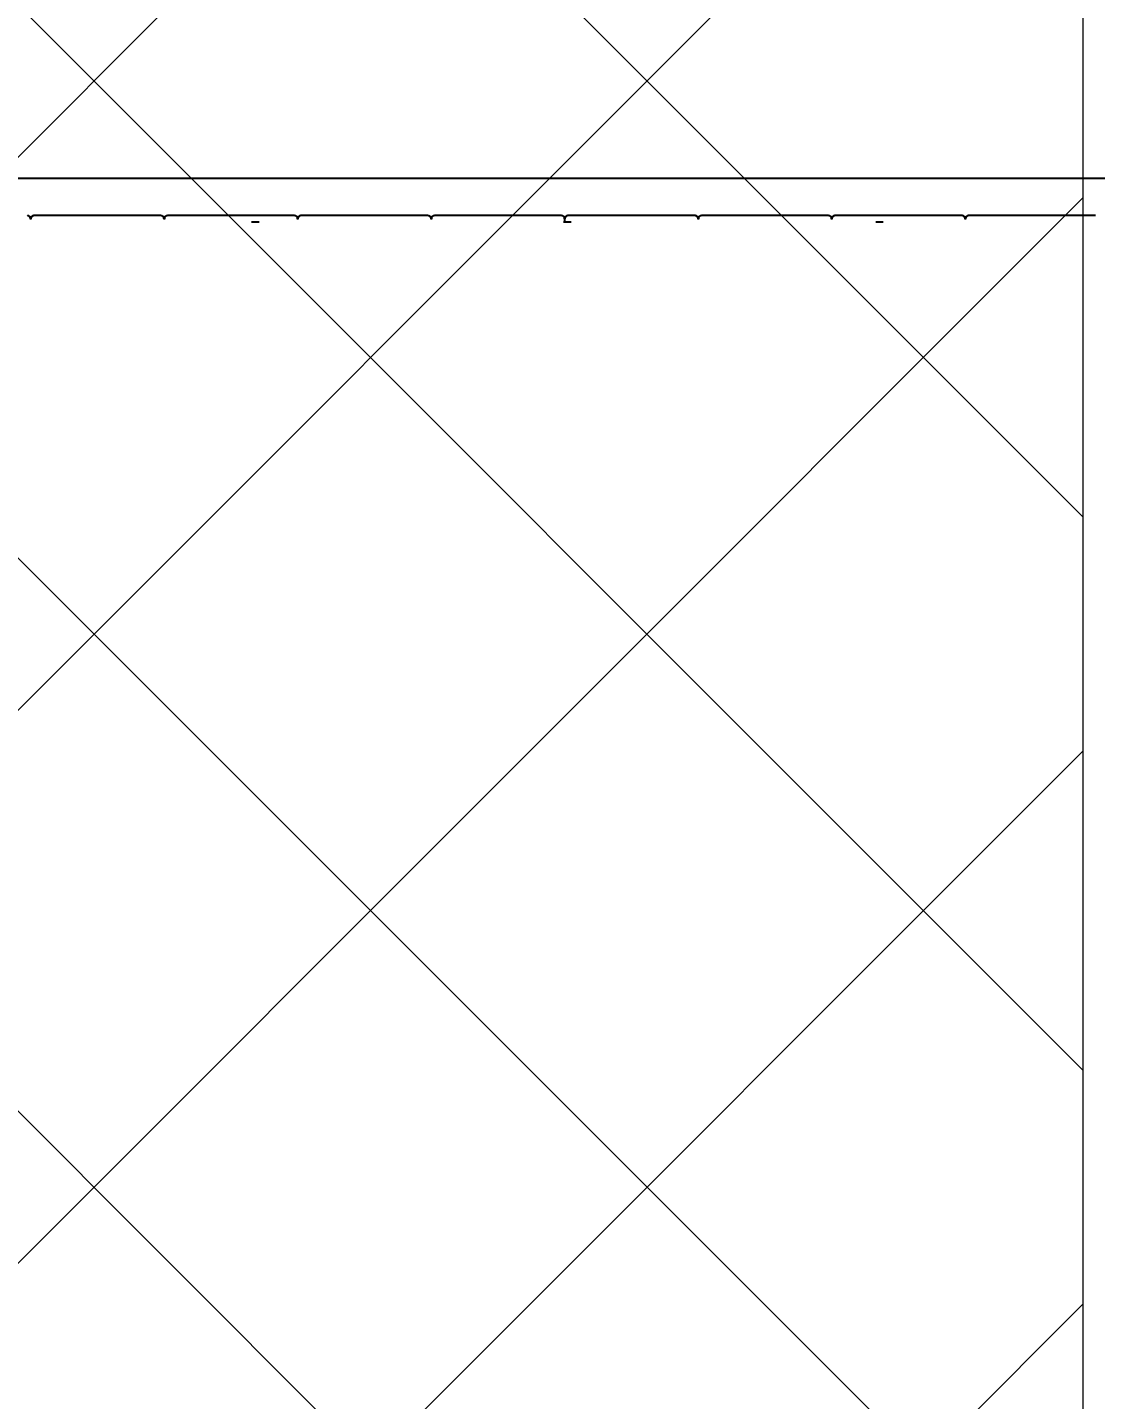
# Model space of a CAD drawing. Header units: centimetres. Extents: x 405564 to 502064, y 46284 to 60634.
# Drawn here: x 454458.26 to 454475.6, y 54268.73 to 54291.01 of the extents above; entities that cross this region are included whole.
import ezdxf
from ezdxf import colors
from ezdxf.entities.mleader import LeaderData, LeaderLine
from ezdxf.math import Vec2, Vec3
from ezdxf.xclip import XClip

# ---------------------------------------------------------------- set-up
doc = ezdxf.new("R2010")
doc.units = ezdxf.units.CM
doc.header["$XCLIPFRAME"] = 0
doc.linetypes.add('SLD-2点鎖線', pattern=[12.7, 6.35, -1.27, 1.27, -1.27, 1.27, -1.27])
doc.linetypes.add('SLD-実線', pattern=[0])
for name, color, linetype in [('---___EB_draft03_cihazlar', 8, 'Continuous'), ('AS_DUV', 8, 'Continuous'), ('AS_PYZ_BINA', 8, 'Continuous')]:
    doc.layers.add(name, color=color, linetype=linetype)
for name, color, linetype, lineweight in [('0-KRCN-AYDINLATMA-130426', 8, 'Continuous', 9), ('0-KRCN-MİMARİ-220526', 8, 'Continuous', 9), ('OL_Ic', 8, 'Continuous', 9)]:
    doc.layers.add(name, color=color, linetype=linetype, lineweight=lineweight)
doc.styles.add('Kalin02', font='arialbd.ttf')
doc.styles.add('Normal_ITL', font='swissi.ttf')

# ---------------------------------------------------------------- blocks, each defined once
blk = doc.blocks.new('50W 60x60 cm  SIVA ALTI LED ARMATÜR')
at = {"layer": '0-KRCN-AYDINLATMA-130426'}
h = blk.add_hatch(dxfattribs=at)
h.set_pattern_fill('ANSI37', color=256, scale=0.2)
h.paths.add_polyline_path([(-2.6, 2.5943), (2.6, 2.5943), (2.6, -2.6057), (-2.6, -2.6057)])
blk.add_lwpolyline([(-2.6, 2.5943), (2.6, 2.5943), (2.6, -2.6057), (-2.6, -2.6057)], close=True, dxfattribs=at)
blk = doc.blocks.new('G$C27E741DA')
at = {"layer": '0-KRCN-AYDINLATMA-130426', "xscale": 10, "yscale": 10, "zscale": 10}
blk.add_blockref('50W 60x60 cm  SIVA ALTI LED ARMATÜR', (16385.329, 7158.483), dxfattribs=at)
blk = doc.blocks.new('SMD Dizgi Makinesi')
at = {"layer": '---___EB_draft03_cihazlar', "linetype": 'SLD-2点鎖線'}
for p, q in [((275426.686, -39759.133), (275426.686, -39760.165)), ((275426.686, -39760.165), (275426.686, -39761.196)), ((275426.749, -39761.247), (275426.738, -39761.247)), ((275426.686, -39761.302), (275426.686, -39762.333)), ((275426.686, -39762.333), (275426.686, -39763.365)), ((275426.789, -39762.704), (275426.789, -39762.584)), ((275426.686, -39763.47), (275426.686, -39764.501)), ((275426.749, -39763.415), (275426.738, -39763.415)), ((275426.686, -39764.501), (275426.686, -39765.533)), ((275426.686, -39765.638), (275426.686, -39766.669)), ((275426.749, -39765.583), (275426.738, -39765.583)), ((275426.686, -39766.669), (275426.686, -39767.701)), ((275426.789, -39767.771), (275426.789, -39767.651)), ((275426.686, -39767.806), (275426.686, -39768.838)), ((275426.789, -39767.751), (275426.738, -39767.751)), ((275426.738, -39767.756), (275426.789, -39767.756)), ((275426.686, -39768.838), (275426.686, -39769.869)), ((275426.749, -39769.919), (275426.738, -39769.919)), ((275426.686, -39769.974), (275426.686, -39771.006)), ((275426.686, -39771.006), (275426.686, -39772.037)), ((275426.686, -39772.142), (275426.686, -39773.174)), ((275426.749, -39772.087), (275426.738, -39772.087)), ((275426.789, -39772.838), (275426.789, -39772.718)), ((275426.686, -39773.174), (275426.686, -39774.205)), ((275426.686, -39774.311), (275426.686, -39775.342)), ((275426.749, -39774.255), (275426.738, -39774.255)), ((275426.686, -39775.342), (275426.686, -39776.374)), ((275426.749, -39776.424), (275426.738, -39776.424))]:
    blk.add_line(p, q, dxfattribs=at)
at = {"layer": '---___EB_draft03_cihazlar', "linetype": 'SLD-実線'}
for p, q in [((275426.686, -39759.133), (275426.686, -39760.165)), ((275426.686, -39760.165), (275426.686, -39761.196)), ((275426.749, -39761.247), (275426.738, -39761.247)), ((275426.686, -39761.302), (275426.686, -39762.333)), ((275426.686, -39762.333), (275426.686, -39763.365)), ((275426.789, -39762.704), (275426.789, -39762.584)), ((275426.686, -39763.47), (275426.686, -39764.501)), ((275426.749, -39763.415), (275426.738, -39763.415)), ((275426.686, -39764.501), (275426.686, -39765.533)), ((275426.686, -39765.638), (275426.686, -39766.669)), ((275426.749, -39765.583), (275426.738, -39765.583)), ((275426.686, -39766.669), (275426.686, -39767.701)), ((275426.789, -39767.771), (275426.789, -39767.651)), ((275426.686, -39767.806), (275426.686, -39768.838)), ((275426.789, -39767.751), (275426.738, -39767.751)), ((275426.738, -39767.756), (275426.789, -39767.756)), ((275426.686, -39768.838), (275426.686, -39769.869)), ((275426.749, -39769.919), (275426.738, -39769.919)), ((275426.686, -39769.974), (275426.686, -39771.006)), ((275426.686, -39771.006), (275426.686, -39772.037)), ((275426.686, -39772.142), (275426.686, -39773.174)), ((275426.749, -39772.087), (275426.738, -39772.087)), ((275426.789, -39772.838), (275426.789, -39772.718)), ((275426.686, -39773.174), (275426.686, -39774.205)), ((275426.686, -39774.311), (275426.686, -39775.342)), ((275426.749, -39774.255), (275426.738, -39774.255)), ((275426.686, -39775.342), (275426.686, -39776.374)), ((275426.749, -39776.424), (275426.738, -39776.424))]:
    blk.add_line(p, q, dxfattribs=at)
at = {"layer": '---___EB_draft03_cihazlar', "color": 1}
blk.add_lwpolyline([(275426.077, -39731.157), (275672.077, -39731.157), (275672.077, -39868.157), (275426.077, -39868.157), (275426.077, -39731.157)], dxfattribs=at)
at = {"layer": '---___EB_draft03_cihazlar', "linetype": 'SLD-2点鎖線'}
for centre, start_param, end_param in [((275426.738, -39761.196), 0, 1.570796), ((275426.738, -39761.302), 4.712389, 6.283185), ((275426.738, -39763.365), 0, 1.570796), ((275426.738, -39763.47), 4.712389, 6.283185), ((275426.738, -39765.533), 0, 1.570796), ((275426.738, -39765.638), 4.712389, 6.283185), ((275426.738, -39767.701), 0, 1.570796), ((275426.738, -39767.806), 4.712389, 6.283185), ((275426.738, -39769.869), 0, 1.570796), ((275426.738, -39769.974), 4.712389, 6.283185), ((275426.738, -39772.037), 0, 1.570796), ((275426.738, -39772.142), 4.712389, 6.283185), ((275426.738, -39774.205), 0, 1.570796), ((275426.738, -39774.311), 4.712389, 6.283185), ((275426.738, -39776.374), 6.283185, 7.853982), ((275426.738, -39776.479), 4.712389, 6.283185)]:
    blk.add_ellipse(centre, major_axis=(-0.0517, 0), ratio=0.969208, start_param=start_param, end_param=end_param, dxfattribs=at)
at = {"layer": '---___EB_draft03_cihazlar', "linetype": 'SLD-実線'}
for centre, start_param, end_param in [((275426.738, -39761.196), 0, 1.570796), ((275426.738, -39761.302), 4.712389, 6.283185), ((275426.738, -39763.365), 0, 1.570796), ((275426.738, -39763.47), 4.712389, 6.283185), ((275426.738, -39765.533), 0, 1.570796), ((275426.738, -39765.638), 4.712389, 6.283185), ((275426.738, -39767.701), 0, 1.570796), ((275426.738, -39767.806), 4.712389, 6.283185), ((275426.738, -39769.869), 0, 1.570796), ((275426.738, -39769.974), 4.712389, 6.283185), ((275426.738, -39772.037), 0, 1.570796), ((275426.738, -39772.142), 4.712389, 6.283185), ((275426.738, -39774.205), 0, 1.570796), ((275426.738, -39774.311), 4.712389, 6.283185), ((275426.738, -39776.374), 6.283185, 7.853982), ((275426.738, -39776.479), 4.712389, 6.283185)]:
    blk.add_ellipse(centre, major_axis=(-0.0517, 0), ratio=0.969208, start_param=start_param, end_param=end_param, dxfattribs=at)
at = {"layer": '---___EB_draft03_cihazlar', "insert": (275341.077, -39731.157), "char_height": 15, "attachment_point": 1, "style": 'Kalin02'}
blk.add_mtext_dynamic_manual_height_columns('SMD \\PDizgi \\PMakinesi', width=590.73159, gutter_width=750, heights=[137.08], dxfattribs=at)
blk = doc.blocks.new('A$Ca63a641c')
at = {"layer": 'AS_PYZ_BINA'}
ml = blk.add_multileader_mtext('Standard', dxfattribs=at)
ml.set_content('EST boyalı panel çit ve panel çit kapı (AS 51.101)', color=256, style='Normal_ITL')
ml.set_leader_properties()
ml.build(insert=Vec2(0, 0))
ml.multileader.update_dxf_attribs({"dogleg_length": 0.379, "arrow_head_size": 17.043, "scale": 75})
ctx = ml.context
ctx.base_point, ctx.scale, ctx.char_height, ctx.arrow_head_size, ctx.landing_gap_size, ctx.plane_origin = Vec3(140.513, 464.302), 75, 20, 17.043, 14.202, Vec3(92.505, 620.113)
notes = []
notes.append((ctx, [(0, (1, 1, 0), (112.109, 464.302), (1, 0), 28.404, [(0, [(68.504, 410)], 0, [])])]))
ctx.mtext.insert, ctx.mtext.width, ctx.mtext.flow_direction = Vec3(154.715, 477.513), 604.56338, 5
for ctx, leaders in notes:
    for number, flags, end, landing, length, lines in leaders:
        leader = LeaderData()
        leader.index, (leader.has_last_leader_line, leader.has_dogleg_vector, leader.attachment_direction) = number, flags
        leader.last_leader_point, leader.dogleg_vector, leader.dogleg_length = Vec3(end), Vec3(landing), length
        for number, points, colour, breaks in lines:
            line = LeaderLine()
            line.index, line.vertices, line.color, line.breaks = number, Vec3.list(points), colors.encode_raw_color(colour), breaks
            leader.lines.append(line)
        ctx.leaders.append(leader)
blk = doc.blocks.new('A$C85dec720')
at = {"layer": 'OL_Ic'}
blk.add_blockref('A$Ca63a641c', (5315.078, 5344.253, 28.4), dxfattribs=at)
blk = doc.blocks.new('A$C6A10300A')
at = {"layer": '---___EB_draft03_cihazlar', "rotation": 270}
blk.add_blockref('SMD Dizgi Makinesi', (56170.668, 269080.624), dxfattribs=at)
at = {"layer": 'AS_DUV'}
ref = blk.add_blockref('A$C85dec720', (28900.964, -17748.984), dxfattribs=dict(at, rotation=105.0255580063709))
XClip(ref).set_block_clipping_path([(6220.3367769278, 6783.7313721173), (4126.4071464743, -1017.0000000052), (7354.8298234051, -1883.5969356479), (9448.7594538586, 5917.1344364745)])

msp = doc.modelspace()

# ---------------------------------------------------------------- block references
at = {"layer": '0-KRCN-AYDINLATMA-130426'}
msp.add_blockref('G$C27E741DA', (438064.066, 47134.016), dxfattribs=at)

# ---------------------------------------------------------------- next in the draw order: block references
at = {"layer": '0-KRCN-MİMARİ-220526'}
msp.add_blockref('A$C6A10300A', (438064.066, 60634.016), dxfattribs=at)

doc.saveas('drawing.dxf')
